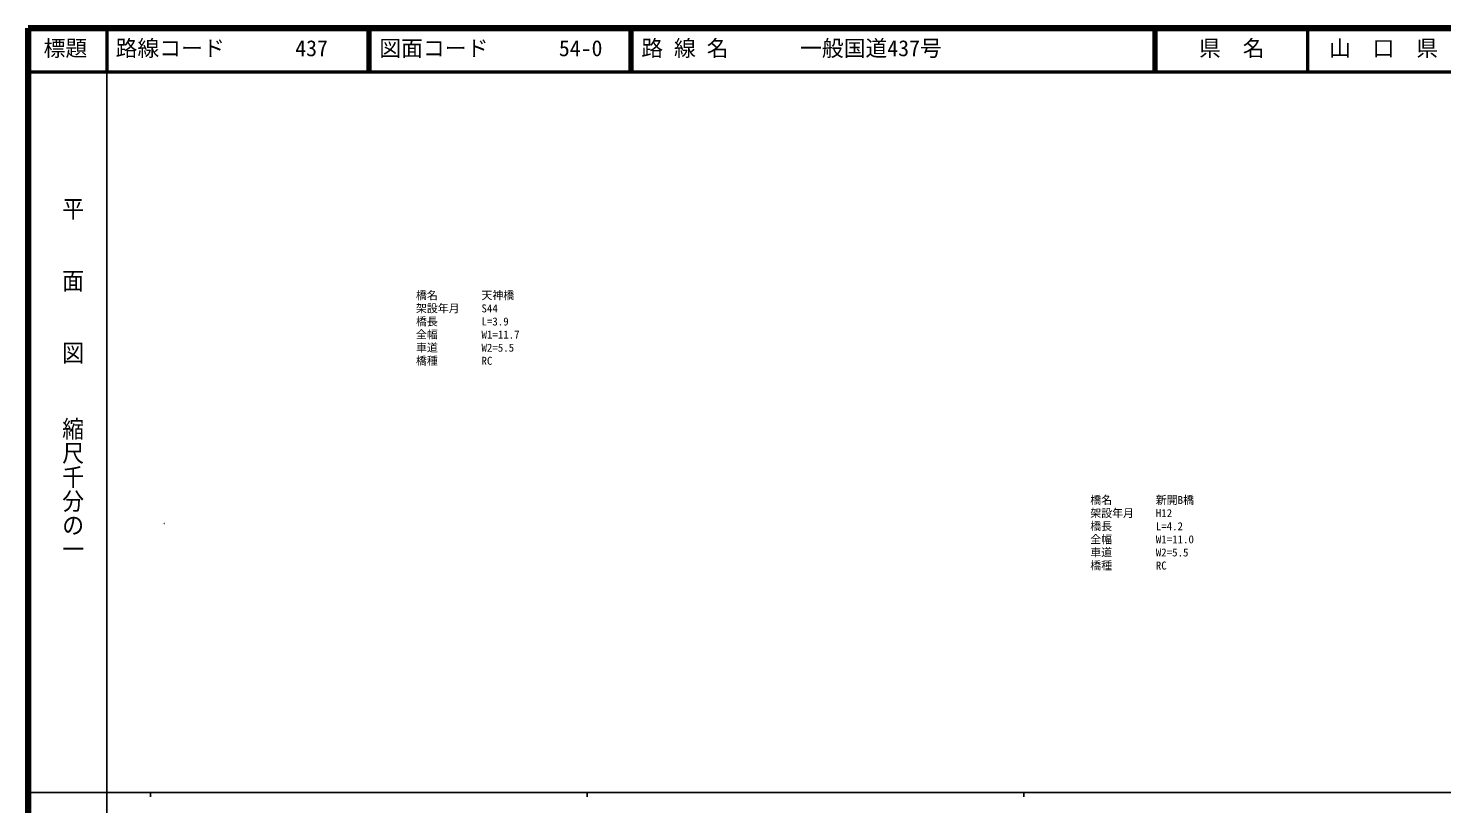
# Model space of a CAD drawing. Units: millimetres on the paper, with parts at other scales. Extents: x 40 to 680, y 20 to 380.
# Drawn here: x 40 to 363.7, y 202.4 to 380 of the extents above; entities that cross this region are included whole.
import ezdxf
from ezdxf.enums import TextEntityAlignment as Align

# ---------------------------------------------------------------- set-up
doc = ezdxf.new("R2010")
doc.units = ezdxf.units.MM
for name, color, linetype, lineweight in [('M-OTRS', 6, 'Continuous', 25), ('M-TTL', 2, 'Continuous', 140), ('M-TTL-BAND', 7, 'Continuous', 25), ('M-TTL-LINE', 7, 'Continuous', 50)]:
    doc.layers.add(name, color=color, linetype=linetype, lineweight=lineweight)
doc.layers.add('M-STR-HTXT', color=7, linetype='Continuous')
doc.layers.add('M-TTL-TXT', color=7, linetype='Continuous')
doc.styles.add('@ＭＳ ゴシック', font='')
doc.styles.add('ＭＳ ゴシック', font='')
doc.styles.get('@ＭＳ ゴシック').set_extended_font_data('@MS Gothic')
doc.styles.get('ＭＳ ゴシック').set_extended_font_data('MS Gothic')

msp = doc.modelspace()

# ---------------------------------------------------------------- linework, layer by layer
at = {"layer": 'M-OTRS'}
for radius in [0.0313, 0.025, 0.0188, 0.0125, 0.0063]:
    msp.add_circle((71.157, 266.589), radius, dxfattribs=at)
at = {"layer": 'M-TTL'}
for p, q in [((40, 380), (40, 20)), ((680, 380), (40, 380))]:
    msp.add_line(p, q, dxfattribs=at)
at = {"layer": 'M-TTL-BAND'}
for p, q in [((58, 370), (58, 20)), ((40, 205), (579, 205)), ((68, 205), (68, 204)), ((168, 205), (168, 204)), ((268, 205), (268, 204))]:
    msp.add_line(p, q, dxfattribs=at)
at = {"layer": 'M-TTL-LINE'}
for p, q in [((58, 380), (58, 370)), ((117.75, 380), (117.75, 370)), ((118.25, 380), (118.25, 370)), ((177.75, 380), (177.75, 370)), ((178.25, 380), (178.25, 370)), ((297.75, 380), (297.75, 370)), ((298.25, 380), (298.25, 370)), ((333, 380), (333, 370)), ((40, 370), (680, 370))]:
    msp.add_line(p, q, dxfattribs=at)

# ---------------------------------------------------------------- texts
at = {"layer": 'M-STR-HTXT', "style": 'ＭＳ ゴシック'}
for s, p in [('橋名\u3000\u3000\u3000\u3000天神橋', (128.79, 317.384)), ('橋長\u3000\u3000\u3000\u3000L=3.9', (128.79, 311.384)), ('架設年月\u3000\u3000S44', (128.79, 314.384)), ('全幅\u3000\u3000\u3000\u3000W1=11.7', (128.79, 308.384)), ('車道\u3000\u3000\u3000\u3000W2=5.5', (128.79, 305.384)), ('橋種\u3000\u3000\u3000\u3000RC', (128.79, 302.384)), ('橋名\u3000\u3000\u3000\u3000新開B橋', (283.223, 270.494)), ('架設年月\u3000\u3000H12', (283.223, 267.494)), ('橋長\u3000\u3000\u3000\u3000L=4.2', (283.223, 264.494)), ('全幅\u3000\u3000\u3000\u3000W1=11.0', (283.223, 261.494)), ('車道\u3000\u3000\u3000\u3000W2=5.5', (283.223, 258.494)), ('橋種\u3000\u3000\u3000\u3000RC', (283.223, 255.494))]:
    msp.add_text(s, height=1.833, dxfattribs=at).set_placement(p, align=Align.BOTTOM_LEFT)
at = {"layer": 'M-TTL-BAND', "style": '@ＭＳ ゴシック', "width": 1.1}
for s, p in [('平\u3000\u3000面\u3000\u3000図', (47.277, 341.475)), ('縮尺千分の一', (47.277, 291.03))]:
    msp.add_text(s, height=3.666, rotation=270, dxfattribs=at).set_placement(p, align=Align.BOTTOM_LEFT)
at = {"layer": 'M-TTL-TXT', "style": 'ＭＳ ゴシック'}
for s, p in [('標題', (43.5, 372.5)), ('路線コード', (60, 372.5)), ('437', (101.142, 372.5)), ('図面コード', (120.38, 372.5)), ('54-0', (161.521, 372.5)), ('路 線 名', (180.38, 372.5)), ('一般国道437号', (216.734, 372.5)), ('県\u3000名', (308.125, 372.5)), ('山\u3000口\u3000県', (337.875, 372.5))]:
    msp.add_text(s, height=3.666, dxfattribs=at).set_placement(p, align=Align.BOTTOM_LEFT)

doc.saveas('drawing.dxf')
